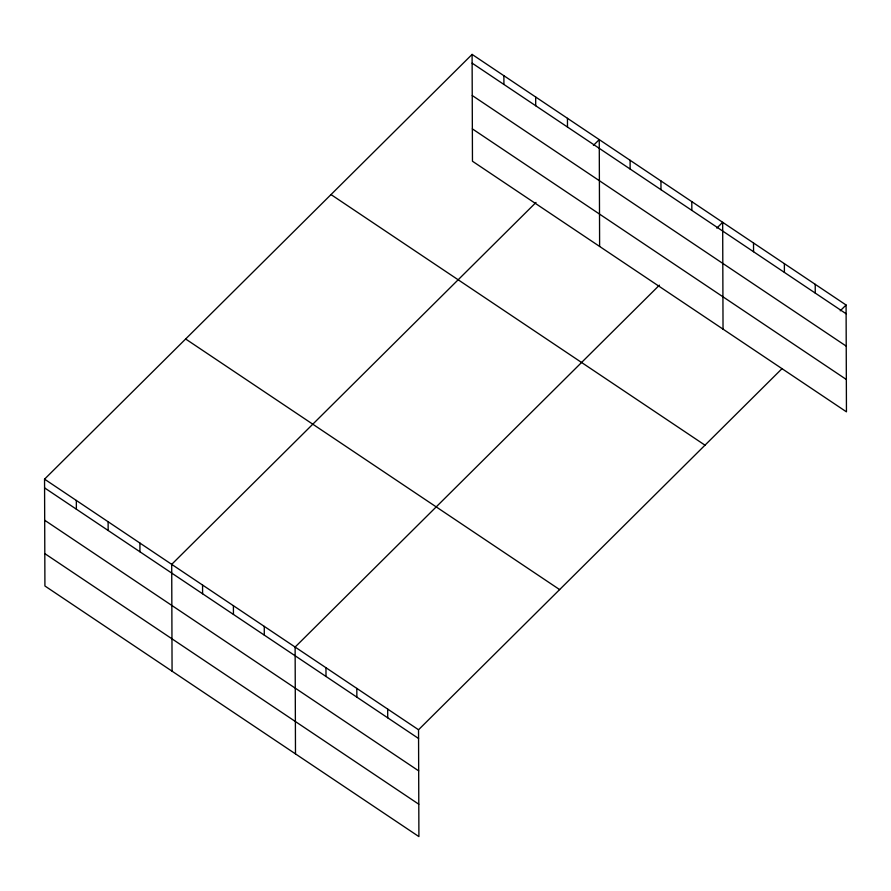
<?xml version="1.0" encoding="UTF-8"?>
<svg xmlns="http://www.w3.org/2000/svg" width="891" height="891" viewBox="0 0 891 891"><rect width="100%" height="100%" fill="white"/><g stroke="black" fill="none" stroke-linecap="round" stroke-linejoin="round"><path stroke-width="1.34" d="M781.852 368.818L418.536 729.762L418.904 836.593L44.918 585.988L44.55 479.158L472.096 54.407L846.082 305.012L846.45 411.842L472.464 161.238L472.096 54.407M536.003 202.446L171.707 564.359L172.074 671.19M593.406 145.411L599.253 139.62L599.621 246.451M659.418 285.153L295.121 647.055L295.489 753.886M716.821 228.118L722.668 222.316L723.035 329.147M840.235 310.814L846.082 305.012M472.119 63.138L846.105 313.755M472.241 95.515L846.216 346.12M472.353 128.872L846.339 379.477M331.007 194.572L704.993 445.177M185.64 338.992L559.626 589.597M44.55 479.158L418.536 729.762M44.583 487.889L418.57 738.494M44.695 520.255L418.681 770.871M44.806 553.612L418.792 804.217M815.22 284.34L815.254 293.072M784.37 263.669L784.403 272.401M753.519 242.987L753.552 251.73M691.806 201.644L691.839 210.376M660.955 180.962L660.988 189.705M630.104 160.291L630.126 169.023M567.456 118.314L567.489 127.045M535.669 97.008L535.703 105.751M503.883 75.713L503.916 84.445M387.685 709.08L387.708 717.823M356.823 688.409L356.857 697.141M325.972 667.738L326.006 676.469M264.271 626.384L264.293 635.116M233.409 605.713L233.442 614.445M202.558 585.031L202.591 593.774M139.92 543.053L139.943 551.796M108.123 521.758L108.156 530.49M76.336 500.452L76.37 509.184"/></g></svg>
